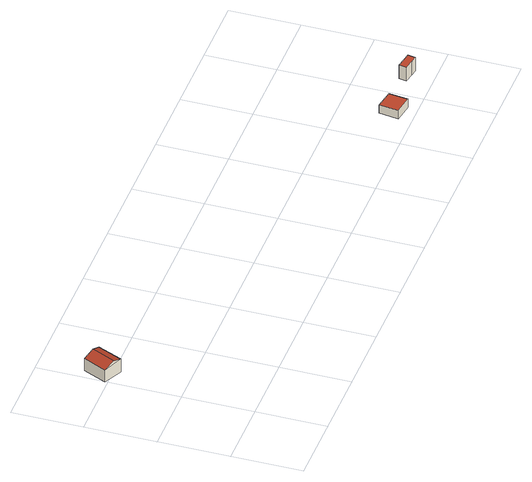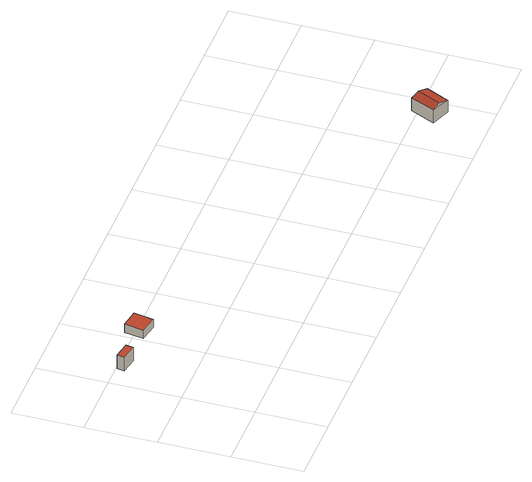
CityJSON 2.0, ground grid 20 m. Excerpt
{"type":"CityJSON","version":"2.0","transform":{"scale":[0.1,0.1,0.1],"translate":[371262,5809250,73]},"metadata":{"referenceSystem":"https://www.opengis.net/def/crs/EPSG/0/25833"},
"CityObjects":{
"building1":{"type":"Building","attributes":{"Gemeindeschluessel":"11000006","Geometrietyp2DReferenz":"3000","function":"51009_1610","roofType":"3100","measuredHeight":4.97},"address":[{"country":"Germany","locality":"Berlin","dependentLocality":"Steglitz-Zehlendorf"}],"geometry":[{"type":"Solid","lod":"2","boundaries":[[[[0,1,2,3]],[[4,5,1,0]],[[6,7,5,4]],[[3,2,7,6]],[[0,8,4]],[[6,9,3]],[[3,9,8,0]],[[4,8,9,6]],[[1,5,7,2]]]],"semantics":{"surfaces":[{"type":"WallSurface"},{"type":"RoofSurface"},{"type":"GroundSurface"}],"values":[[0,0,0,0,0,0,1,1,2]]}}]},
"building2":{"type":"Building","attributes":{"Gemeindeschluessel":"11000006","Geometrietyp2DReferenz":"3000","function":"51009_1610","roofType":"1000","measuredHeight":2.86},"address":[{"country":"Germany","locality":"Berlin","dependentLocality":"Steglitz-Zehlendorf"}],"geometry":[{"type":"Solid","lod":"2","boundaries":[[[[10,11,12,13]],[[14,15,11,10]],[[16,17,15,14]],[[13,12,17,16]],[[14,10,13,16]],[[11,15,17,12]]]],"semantics":{"surfaces":[{"type":"WallSurface"},{"type":"RoofSurface"},{"type":"GroundSurface"}],"values":[[0,0,0,0,1,2]]}}]},
"building3":{"type":"Building","attributes":{"Gemeindeschluessel":"11000006","Geometrietyp2DReferenz":"3000","function":"51009_1610","roofType":"1000","measuredHeight":4.36},"address":[{"country":"Germany","locality":"Berlin","dependentLocality":"Steglitz-Zehlendorf"}],"geometry":[{"type":"Solid","lod":"2","boundaries":[[[[18,19,20,21]],[[22,23,19,18]],[[24,25,23,22]],[[26,27,25,24]],[[21,20,27,26]],[[24,22,18,21,26]],[[19,23,25,27,20]]]],"semantics":{"surfaces":[{"type":"WallSurface"},{"type":"RoofSurface"},{"type":"GroundSurface"}],"values":[[0,0,0,0,0,1,2]]}}]}
},
"vertices":[
[55,384,44],[55,384,3],[86,454,3],[86,454,44],[0,409,41],[0,409,3],[31,476,41],[31,476,3],[31,395,53],[62,463,53],
[1269,1,100],[1269,1,72],[1278,56,72],[1278,56,98],[1216,9,100],[1216,9,72],[1225,65,98],[1225,65,72],
[1378,61,117],[1378,61,73],[1374,39,73],[1374,39,117],[1426,53,117],[1426,53,73],[1422,31,117],[1422,31,73],[1403,34,117],[1403,34,73]
]}
